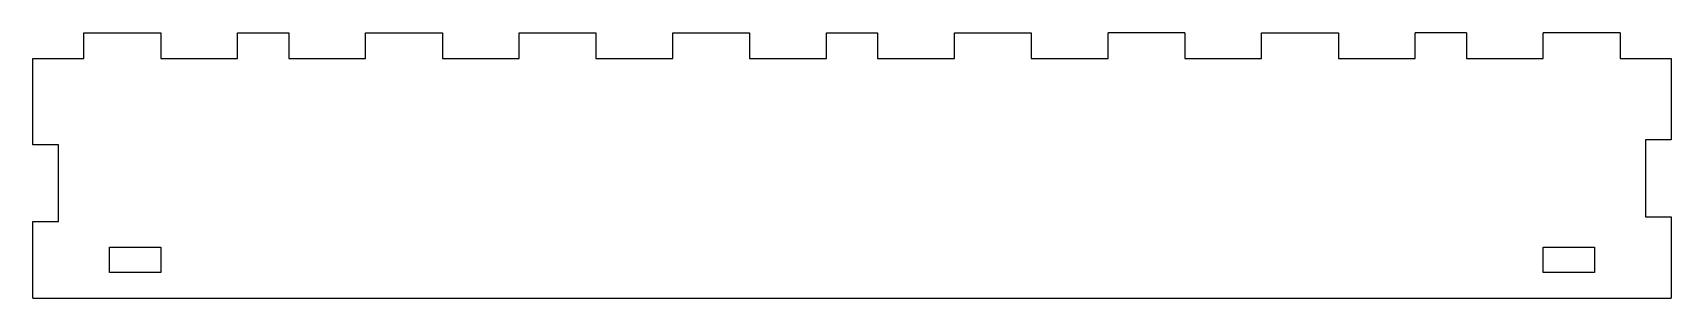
# Model space of a CAD drawing. Header units: inches. Extents: x 0 to 16, y 5.2 to 7.8.
import ezdxf

# ---------------------------------------------------------------- set-up
doc = ezdxf.new("R2010")
doc.units = ezdxf.units.IN
doc.header["$MEASUREMENT"] = 0
doc.layers.add('Mount Holes', color=1, linetype='Continuous', lineweight=25)
doc.layers.add('Profile', color=5, linetype='Continuous', lineweight=25)

msp = doc.modelspace()

# ---------------------------------------------------------------- linework, layer by layer
at = {"layer": 'Mount Holes'}
for p, q in [((0.75, 5.65625), (1.25, 5.65625)), ((0.75, 5.40625), (0.75, 5.65625)), ((1.25, 5.65625), (1.25, 5.40625)), ((1.25, 5.40625), (0.75, 5.40625))]:
    msp.add_line(p, q, dxfattribs=at)
at = {"layer": 'Mount Holes', "flags": 128}
msp.add_lwpolyline([(15.25, 5.65625), (15.25, 5.40625), (14.75, 5.40625), (14.75, 5.65625), (15.25, 5.65625)], dxfattribs=at)
at = {"layer": 'Profile'}
for p, q in [((0.5, 7.5), (0.5, 7.75)), ((0.5, 7.75), (1.25, 7.75)), ((1.25, 7.75), (1.25, 7.5)), ((2, 7.5), (2, 7.75)), ((2, 7.75), (2.5, 7.75)), ((2.5, 7.75), (2.5, 7.5)), ((3.25, 7.5), (3.25, 7.75)), ((3.25, 7.75), (4, 7.75)), ((4, 7.75), (4, 7.5)), ((4.75, 7.5), (4.75, 7.75)), ((4.75, 7.75), (5.5, 7.75)), ((5.5, 7.75), (5.5, 7.5)), ((6.25, 7.5), (6.25, 7.75)), ((6.25, 7.75), (7, 7.75)), ((7, 7.75), (7, 7.5)), ((7.75, 7.5), (7.75, 7.75)), ((7.75, 7.75), (8.25, 7.75)), ((8.25, 7.75), (8.25, 7.5)), ((9, 7.5), (9, 7.75)), ((9, 7.75), (9.75, 7.75)), ((9.75, 7.75), (9.75, 7.5)), ((11.25, 7.75), (10.5, 7.75)), ((10.5, 7.5), (10.5, 7.75)), ((11.25, 7.75), (11.25, 7.5)), ((12, 7.5), (12, 7.75)), ((12, 7.75), (12.75, 7.75)), ((12.75, 7.75), (12.75, 7.5)), ((14, 7.75), (13.5, 7.75)), ((13.5, 7.5), (13.5, 7.75)), ((14, 7.75), (14, 7.5)), ((15.5, 7.75), (14.75, 7.75)), ((14.75, 7.5), (14.75, 7.75)), ((15.5, 7.75), (15.5, 7.5)), ((0, 7.5), (0.5, 7.5)), ((0, 6.65625), (0, 7.5)), ((1.25, 7.5), (2, 7.5)), ((2.5, 7.5), (3.25, 7.5)), ((4, 7.5), (4.75, 7.5)), ((5.5, 7.5), (6.25, 7.5)), ((7, 7.5), (7.75, 7.5)), ((8.25, 7.5), (9, 7.5)), ((9.75, 7.5), (10.5, 7.5)), ((11.25, 7.5), (12, 7.5)), ((12.75, 7.5), (13.5, 7.5)), ((14, 7.5), (14.75, 7.5)), ((15.5, 7.5), (16, 7.5)), ((16, 7.5), (16, 6.703125)), ((0.25, 6.65625), (0, 6.65625)), ((0.25, 5.90625), (0.25, 6.65625)), ((16, 6.703125), (15.75, 6.703125)), ((15.75, 6.703125), (15.75, 5.953125)), ((15.75, 5.953125), (16, 5.953125)), ((16, 5.953125), (16, 5.15625)), ((0, 5.15625), (0, 5.90625)), ((0, 5.90625), (0.25, 5.90625)), ((0, 5.15625), (16, 5.15625))]:
    msp.add_line(p, q, dxfattribs=at)

doc.saveas('drawing.dxf')
